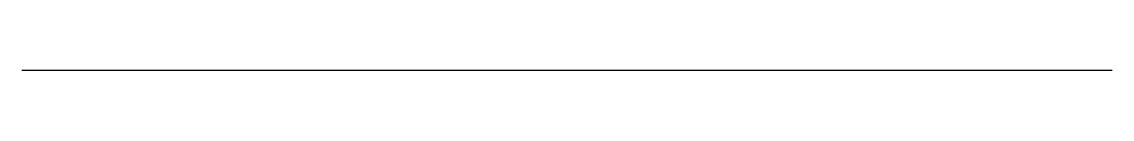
# Model space of a CAD drawing. Header units: millimetres. Extents: x 570 to 590, y 1363.2 to 1363.2.
import ezdxf

# ---------------------------------------------------------------- set-up
doc = ezdxf.new("R2010")
doc.units = ezdxf.units.MM
doc.layers.get('0').update_dxf_attribs({"true_color": 0xc2ced6})

msp = doc.modelspace()

# ---------------------------------------------------------------- linework, layer by layer
at = {"color": 18, "true_color": 0x000000, "extrusion": (0, 0, -1)}
msp.add_line((590, 1363.1841, 730), (570, 1363.1841, 730), dxfattribs=at)

doc.saveas('drawing.dxf')
